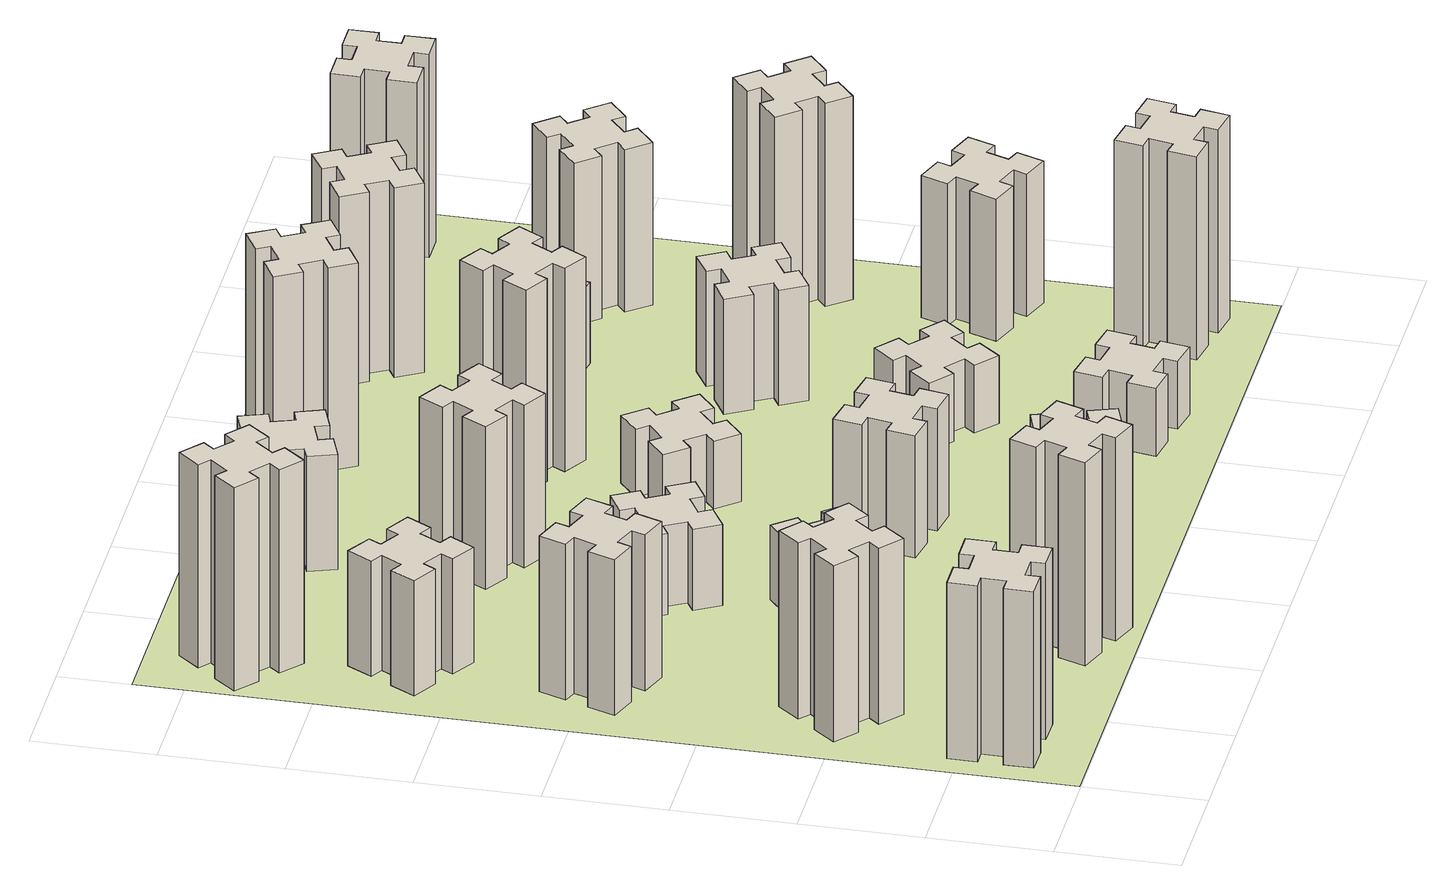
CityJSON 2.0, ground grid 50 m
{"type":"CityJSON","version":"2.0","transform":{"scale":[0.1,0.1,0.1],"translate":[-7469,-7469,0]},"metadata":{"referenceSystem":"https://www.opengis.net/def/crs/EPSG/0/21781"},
"CityObjects":{
"building1":{"type":"Building","attributes":{"class":"1000","function":"1000","usage":"1000","yearOfConstruction":2016,"roofType":"1000","measuredHeight":78,"storeysAboveGround":30,"storeysBelowGround":0},"geometry":[{"type":"Solid","lod":"1","boundaries":[[[[0,1,2,3,4,5,6,7,8,9,10,11,12,13,14,15,16,17,18,19]],[[17,16,20,21]],[[16,15,22,20]],[[15,14,23,22]],[[14,13,24,23]],[[13,12,25,24]],[[12,11,26,25]],[[11,10,27,26]],[[10,9,28,27]],[[9,8,29,28]],[[8,7,30,29]],[[7,6,31,30]],[[6,5,32,31]],[[5,4,33,32]],[[4,3,34,33]],[[3,2,35,34]],[[2,1,36,35]],[[1,0,37,36]],[[0,19,38,37]],[[19,18,39,38]],[[18,17,21,39]],[[24,25,26,27,28,29,30,31,32,33,34,35,36,37,38,39,21,20,22,23]]]]}]},
"building2":{"type":"Building","attributes":{"class":"1000","function":"1000","usage":"1000","yearOfConstruction":2016,"roofType":"1000","measuredHeight":78,"storeysAboveGround":30,"storeysBelowGround":0},"geometry":[{"type":"Solid","lod":"1","boundaries":[[[[40,41,42,43,44,45,46,47,48,49,50,51,52,53,54,55,56,57,58,59]],[[57,56,60,61]],[[56,55,62,60]],[[55,54,63,62]],[[54,53,64,63]],[[53,52,65,64]],[[52,51,66,65]],[[51,50,67,66]],[[50,49,68,67]],[[49,48,69,68]],[[48,47,70,69]],[[47,46,71,70]],[[46,45,72,71]],[[45,44,73,72]],[[44,43,74,73]],[[43,42,75,74]],[[42,41,76,75]],[[41,40,77,76]],[[40,59,78,77]],[[59,58,79,78]],[[58,57,61,79]],[[64,65,66,67,68,69,70,71,72,73,74,75,76,77,78,79,61,60,62,63]]]]}]},
"building3":{"type":"Building","attributes":{"class":"1000","function":"1000","usage":"1000","yearOfConstruction":2016,"roofType":"1000","measuredHeight":69,"storeysAboveGround":30,"storeysBelowGround":0},"geometry":[{"type":"Solid","lod":"1","boundaries":[[[[80,81,82,83,84,85,86,87,88,89,90,91,92,93,94,95,96,97,98,99]],[[97,96,100,101]],[[96,95,102,100]],[[95,94,103,102]],[[94,93,104,103]],[[93,92,105,104]],[[92,91,106,105]],[[91,90,107,106]],[[90,89,108,107]],[[89,88,109,108]],[[88,87,110,109]],[[87,86,111,110]],[[86,85,112,111]],[[85,84,113,112]],[[84,83,114,113]],[[83,82,115,114]],[[82,81,116,115]],[[81,80,117,116]],[[80,99,118,117]],[[99,98,119,118]],[[98,97,101,119]],[[104,105,106,107,108,109,110,111,112,113,114,115,116,117,118,119,101,100,102,103]]]]}]},
"building4":{"type":"Building","attributes":{"class":"1000","function":"1000","usage":"1000","yearOfConstruction":2016,"roofType":"1000","measuredHeight":51,"storeysAboveGround":30,"storeysBelowGround":0},"geometry":[{"type":"Solid","lod":"1","boundaries":[[[[120,121,122,123,124,125,126,127,128,129,130,131,132,133,134,135,136,137,138,139]],[[137,136,140,141]],[[136,135,142,140]],[[135,134,143,142]],[[134,133,144,143]],[[133,132,145,144]],[[132,131,146,145]],[[131,130,147,146]],[[130,129,148,147]],[[129,128,149,148]],[[128,127,150,149]],[[127,126,151,150]],[[126,125,152,151]],[[125,124,153,152]],[[124,123,154,153]],[[123,122,155,154]],[[122,121,156,155]],[[121,120,157,156]],[[120,139,158,157]],[[139,138,159,158]],[[138,137,141,159]],[[144,145,146,147,148,149,150,151,152,153,154,155,156,157,158,159,141,140,142,143]]]]}]},
"building5":{"type":"Building","attributes":{"class":"1000","function":"1000","usage":"1000","yearOfConstruction":2016,"roofType":"1000","measuredHeight":90,"storeysAboveGround":30,"storeysBelowGround":0},"geometry":[{"type":"Solid","lod":"1","boundaries":[[[[160,161,162,163,164,165,166,167,168,169,170,171,172,173,174,175,176,177,178,179]],[[177,176,180,181]],[[176,175,182,180]],[[175,174,183,182]],[[174,173,184,183]],[[173,172,185,184]],[[172,171,186,185]],[[171,170,187,186]],[[170,169,188,187]],[[169,168,189,188]],[[168,167,190,189]],[[167,166,191,190]],[[166,165,192,191]],[[165,164,193,192]],[[164,163,194,193]],[[163,162,195,194]],[[162,161,196,195]],[[161,160,197,196]],[[160,179,198,197]],[[179,178,199,198]],[[178,177,181,199]],[[184,185,186,187,188,189,190,191,192,193,194,195,196,197,198,199,181,180,182,183]]]]}]},
"building6":{"type":"Building","attributes":{"class":"1000","function":"1000","usage":"1000","yearOfConstruction":2016,"roofType":"1000","measuredHeight":90,"storeysAboveGround":30,"storeysBelowGround":0},"geometry":[{"type":"Solid","lod":"1","boundaries":[[[[200,201,202,203,204,205,206,207,208,209,210,211,212,213,214,215,216,217,218,219]],[[217,216,220,221]],[[216,215,222,220]],[[215,214,223,222]],[[214,213,224,223]],[[213,212,225,224]],[[212,211,226,225]],[[211,210,227,226]],[[210,209,228,227]],[[209,208,229,228]],[[208,207,230,229]],[[207,206,231,230]],[[206,205,232,231]],[[205,204,233,232]],[[204,203,234,233]],[[203,202,235,234]],[[202,201,236,235]],[[201,200,237,236]],[[200,219,238,237]],[[219,218,239,238]],[[218,217,221,239]],[[224,225,226,227,228,229,230,231,232,233,234,235,236,237,238,239,221,220,222,223]]]]}]},
"building7":{"type":"Building","attributes":{"class":"1000","function":"1000","usage":"1000","yearOfConstruction":2016,"roofType":"1000","measuredHeight":33,"storeysAboveGround":30,"storeysBelowGround":0},"geometry":[{"type":"Solid","lod":"1","boundaries":[[[[240,241,242,243,244,245,246,247,248,249,250,251,252,253,254,255,256,257,258,259]],[[257,256,260,261]],[[256,255,262,260]],[[255,254,263,262]],[[254,253,264,263]],[[253,252,265,264]],[[252,251,266,265]],[[251,250,267,266]],[[250,249,268,267]],[[249,248,269,268]],[[248,247,270,269]],[[247,246,271,270]],[[246,245,272,271]],[[245,244,273,272]],[[244,243,274,273]],[[243,242,275,274]],[[242,241,276,275]],[[241,240,277,276]],[[240,259,278,277]],[[259,258,279,278]],[[258,257,261,279]],[[264,265,266,267,268,269,270,271,272,273,274,275,276,277,278,279,261,260,262,263]]]]}]},
"building8":{"type":"Building","attributes":{"class":"1000","function":"1000","usage":"1000","yearOfConstruction":2016,"roofType":"1000","measuredHeight":36,"storeysAboveGround":30,"storeysBelowGround":0},"geometry":[{"type":"Solid","lod":"1","boundaries":[[[[280,281,282,283,284,285,286,287,288,289,290,291,292,293,294,295,296,297,298,299]],[[297,296,300,301]],[[296,295,302,300]],[[295,294,303,302]],[[294,293,304,303]],[[293,292,305,304]],[[292,291,306,305]],[[291,290,307,306]],[[290,289,308,307]],[[289,288,309,308]],[[288,287,310,309]],[[287,286,311,310]],[[286,285,312,311]],[[285,284,313,312]],[[284,283,314,313]],[[283,282,315,314]],[[282,281,316,315]],[[281,280,317,316]],[[280,299,318,317]],[[299,298,319,318]],[[298,297,301,319]],[[304,305,306,307,308,309,310,311,312,313,314,315,316,317,318,319,301,300,302,303]]]]}]},
"building9":{"type":"Building","attributes":{"class":"1000","function":"1000","usage":"1000","yearOfConstruction":2016,"roofType":"1000","measuredHeight":51,"storeysAboveGround":30,"storeysBelowGround":0},"geometry":[{"type":"Solid","lod":"1","boundaries":[[[[320,321,322,323,324,325,326,327,328,329,330,331,332,333,334,335,336,337,338,339]],[[337,336,340,341]],[[336,335,342,340]],[[335,334,343,342]],[[334,333,344,343]],[[333,332,345,344]],[[332,331,346,345]],[[331,330,347,346]],[[330,329,348,347]],[[329,328,349,348]],[[328,327,350,349]],[[327,326,351,350]],[[326,325,352,351]],[[325,324,353,352]],[[324,323,354,353]],[[323,322,355,354]],[[322,321,356,355]],[[321,320,357,356]],[[320,339,358,357]],[[339,338,359,358]],[[338,337,341,359]],[[344,345,346,347,348,349,350,351,352,353,354,355,356,357,358,359,341,340,342,343]]]]}]},
"building10":{"type":"Building","attributes":{"class":"1000","function":"1000","usage":"1000","yearOfConstruction":2016,"roofType":"1000","measuredHeight":72,"storeysAboveGround":30,"storeysBelowGround":0},"geometry":[{"type":"Solid","lod":"1","boundaries":[[[[360,361,362,363,364,365,366,367,368,369,370,371,372,373,374,375,376,377,378,379]],[[377,376,380,381]],[[376,375,382,380]],[[375,374,383,382]],[[374,373,384,383]],[[373,372,385,384]],[[372,371,386,385]],[[371,370,387,386]],[[370,369,388,387]],[[369,368,389,388]],[[368,367,390,389]],[[367,366,391,390]],[[366,365,392,391]],[[365,364,393,392]],[[364,363,394,393]],[[363,362,395,394]],[[362,361,396,395]],[[361,360,397,396]],[[360,379,398,397]],[[379,378,399,398]],[[378,377,381,399]],[[384,385,386,387,388,389,390,391,392,393,394,395,396,397,398,399,381,380,382,383]]]]}]},
"building11":{"type":"Building","attributes":{"class":"1000","function":"1000","usage":"1000","yearOfConstruction":2016,"roofType":"1000","measuredHeight":54,"storeysAboveGround":30,"storeysBelowGround":0},"geometry":[{"type":"Solid","lod":"1","boundaries":[[[[400,401,402,403,404,405,406,407,408,409,410,411,412,413,414,415,416,417,418,419]],[[417,416,420,421]],[[416,415,422,420]],[[415,414,423,422]],[[414,413,424,423]],[[413,412,425,424]],[[412,411,426,425]],[[411,410,427,426]],[[410,409,428,427]],[[409,408,429,428]],[[408,407,430,429]],[[407,406,431,430]],[[406,405,432,431]],[[405,404,433,432]],[[404,403,434,433]],[[403,402,435,434]],[[402,401,436,435]],[[401,400,437,436]],[[400,419,438,437]],[[419,418,439,438]],[[418,417,421,439]],[[424,425,426,427,428,429,430,431,432,433,434,435,436,437,438,439,421,420,422,423]]]]}]},
"building12":{"type":"Building","attributes":{"class":"1000","function":"1000","usage":"1000","yearOfConstruction":2016,"roofType":"1000","measuredHeight":51,"storeysAboveGround":30,"storeysBelowGround":0},"geometry":[{"type":"Solid","lod":"1","boundaries":[[[[440,441,442,443,444,445,446,447,448,449,450,451,452,453,454,455,456,457,458,459]],[[457,456,460,461]],[[456,455,462,460]],[[455,454,463,462]],[[454,453,464,463]],[[453,452,465,464]],[[452,451,466,465]],[[451,450,467,466]],[[450,449,468,467]],[[449,448,469,468]],[[448,447,470,469]],[[447,446,471,470]],[[446,445,472,471]],[[445,444,473,472]],[[444,443,474,473]],[[443,442,475,474]],[[442,441,476,475]],[[441,440,477,476]],[[440,459,478,477]],[[459,458,479,478]],[[458,457,461,479]],[[464,465,466,467,468,469,470,471,472,473,474,475,476,477,478,479,461,460,462,463]]]]}]},
"building13":{"type":"Building","attributes":{"class":"1000","function":"1000","usage":"1000","yearOfConstruction":2016,"roofType":"1000","measuredHeight":30,"storeysAboveGround":30,"storeysBelowGround":0},"geometry":[{"type":"Solid","lod":"1","boundaries":[[[[480,481,482,483,484,485,486,487,488,489,490,491,492,493,494,495,496,497,498,499]],[[497,496,500,501]],[[496,495,502,500]],[[495,494,503,502]],[[494,493,504,503]],[[493,492,505,504]],[[492,491,506,505]],[[491,490,507,506]],[[490,489,508,507]],[[489,488,509,508]],[[488,487,510,509]],[[487,486,511,510]],[[486,485,512,511]],[[485,484,513,512]],[[484,483,514,513]],[[483,482,515,514]],[[482,481,516,515]],[[481,480,517,516]],[[480,499,518,517]],[[499,498,519,518]],[[498,497,501,519]],[[504,505,506,507,508,509,510,511,512,513,514,515,516,517,518,519,501,500,502,503]]]]}]},
"building14":{"type":"Building","attributes":{"class":"1000","function":"1000","usage":"1000","yearOfConstruction":2016,"roofType":"1000","measuredHeight":90,"storeysAboveGround":30,"storeysBelowGround":0},"geometry":[{"type":"Solid","lod":"1","boundaries":[[[[520,521,522,523,524,525,526,527,528,529,530,531,532,533,534,535,536,537,538,539]],[[537,536,540,541]],[[536,535,542,540]],[[535,534,543,542]],[[534,533,544,543]],[[533,532,545,544]],[[532,531,546,545]],[[531,530,547,546]],[[530,529,548,547]],[[529,528,549,548]],[[528,527,550,549]],[[527,526,551,550]],[[526,525,552,551]],[[525,524,553,552]],[[524,523,554,553]],[[523,522,555,554]],[[522,521,556,555]],[[521,520,557,556]],[[520,539,558,557]],[[539,538,559,558]],[[538,537,541,559]],[[544,545,546,547,548,549,550,551,552,553,554,555,556,557,558,559,541,540,542,543]]]]}]},
"building15":{"type":"Building","attributes":{"class":"1000","function":"1000","usage":"1000","yearOfConstruction":2016,"roofType":"1000","measuredHeight":30,"storeysAboveGround":30,"storeysBelowGround":0},"geometry":[{"type":"Solid","lod":"1","boundaries":[[[[560,561,562,563,564,565,566,567,568,569,570,571,572,573,574,575,576,577,578,579]],[[577,576,580,581]],[[576,575,582,580]],[[575,574,583,582]],[[574,573,584,583]],[[573,572,585,584]],[[572,571,586,585]],[[571,570,587,586]],[[570,569,588,587]],[[569,568,589,588]],[[568,567,590,589]],[[567,566,591,590]],[[566,565,592,591]],[[565,564,593,592]],[[564,563,594,593]],[[563,562,595,594]],[[562,561,596,595]],[[561,560,597,596]],[[560,579,598,597]],[[579,578,599,598]],[[578,577,581,599]],[[584,585,586,587,588,589,590,591,592,593,594,595,596,597,598,599,581,580,582,583]]]]}]},
"building16":{"type":"Building","attributes":{"class":"1000","function":"1000","usage":"1000","yearOfConstruction":2016,"roofType":"1000","measuredHeight":90,"storeysAboveGround":30,"storeysBelowGround":0},"geometry":[{"type":"Solid","lod":"1","boundaries":[[[[600,601,602,603,604,605,606,607,608,609,610,611,612,613,614,615,616,617,618,619]],[[617,616,620,621]],[[616,615,622,620]],[[615,614,623,622]],[[614,613,624,623]],[[613,612,625,624]],[[612,611,626,625]],[[611,610,627,626]],[[610,609,628,627]],[[609,608,629,628]],[[608,607,630,629]],[[607,606,631,630]],[[606,605,632,631]],[[605,604,633,632]],[[604,603,634,633]],[[603,602,635,634]],[[602,601,636,635]],[[601,600,637,636]],[[600,619,638,637]],[[619,618,639,638]],[[618,617,621,639]],[[624,625,626,627,628,629,630,631,632,633,634,635,636,637,638,639,621,620,622,623]]]]}]},
"building17":{"type":"Building","attributes":{"class":"1000","function":"1000","usage":"1000","yearOfConstruction":2016,"roofType":"1000","measuredHeight":30,"storeysAboveGround":30,"storeysBelowGround":0},"geometry":[{"type":"Solid","lod":"1","boundaries":[[[[640,641,642,643,644,645,646,647,648,649,650,651,652,653,654,655,656,657,658,659]],[[657,656,660,661]],[[656,655,662,660]],[[655,654,663,662]],[[654,653,664,663]],[[653,652,665,664]],[[652,651,666,665]],[[651,650,667,666]],[[650,649,668,667]],[[649,648,669,668]],[[648,647,670,669]],[[647,646,671,670]],[[646,645,672,671]],[[645,644,673,672]],[[644,643,674,673]],[[643,642,675,674]],[[642,641,676,675]],[[641,640,677,676]],[[640,659,678,677]],[[659,658,679,678]],[[658,657,661,679]],[[664,665,666,667,668,669,670,671,672,673,674,675,676,677,678,679,661,660,662,663]]]]}]},
"building18":{"type":"Building","attributes":{"class":"1000","function":"1000","usage":"1000","yearOfConstruction":2016,"roofType":"1000","measuredHeight":51,"storeysAboveGround":30,"storeysBelowGround":0},"geometry":[{"type":"Solid","lod":"1","boundaries":[[[[680,681,682,683,684,685,686,687,688,689,690,691,692,693,694,695,696,697,698,699]],[[697,696,700,701]],[[696,695,702,700]],[[695,694,703,702]],[[694,693,704,703]],[[693,692,705,704]],[[692,691,706,705]],[[691,690,707,706]],[[690,689,708,707]],[[689,688,709,708]],[[688,687,710,709]],[[687,686,711,710]],[[686,685,712,711]],[[685,684,713,712]],[[684,683,714,713]],[[683,682,715,714]],[[682,681,716,715]],[[681,680,717,716]],[[680,699,718,717]],[[699,698,719,718]],[[698,697,701,719]],[[704,705,706,707,708,709,710,711,712,713,714,715,716,717,718,719,701,700,702,703]]]]}]},
"building19":{"type":"Building","attributes":{"class":"1000","function":"1000","usage":"1000","yearOfConstruction":2016,"roofType":"1000","measuredHeight":36,"storeysAboveGround":30,"storeysBelowGround":0},"geometry":[{"type":"Solid","lod":"1","boundaries":[[[[720,721,722,723,724,725,726,727,728,729,730,731,732,733,734,735,736,737,738,739]],[[737,736,740,741]],[[736,735,742,740]],[[735,734,743,742]],[[734,733,744,743]],[[733,732,745,744]],[[732,731,746,745]],[[731,730,747,746]],[[730,729,748,747]],[[729,728,749,748]],[[728,727,750,749]],[[727,726,751,750]],[[726,725,752,751]],[[725,724,753,752]],[[724,723,754,753]],[[723,722,755,754]],[[722,721,756,755]],[[721,720,757,756]],[[720,739,758,757]],[[739,738,759,758]],[[738,737,741,759]],[[744,745,746,747,748,749,750,751,752,753,754,755,756,757,758,759,741,740,742,743]]]]}]},
"building20":{"type":"Building","attributes":{"class":"1000","function":"1000","usage":"1000","yearOfConstruction":2016,"roofType":"1000","measuredHeight":90,"storeysAboveGround":30,"storeysBelowGround":0},"geometry":[{"type":"Solid","lod":"1","boundaries":[[[[760,761,762,763,764,765,766,767,768,769,770,771,772,773,774,775,776,777,778,779]],[[777,776,780,781]],[[776,775,782,780]],[[775,774,783,782]],[[774,773,784,783]],[[773,772,785,784]],[[772,771,786,785]],[[771,770,787,786]],[[770,769,788,787]],[[769,768,789,788]],[[768,767,790,789]],[[767,766,791,790]],[[766,765,792,791]],[[765,764,793,792]],[[764,763,794,793]],[[763,762,795,794]],[[762,761,796,795]],[[761,760,797,796]],[[760,779,798,797]],[[779,778,799,798]],[[778,777,781,799]],[[784,785,786,787,788,789,790,791,792,793,794,795,796,797,798,799,781,780,782,783]]]]}]},
"building21":{"type":"Building","attributes":{"class":"1000","function":"1000","usage":"1000","yearOfConstruction":2016,"roofType":"1000","measuredHeight":84,"storeysAboveGround":30,"storeysBelowGround":0},"geometry":[{"type":"Solid","lod":"1","boundaries":[[[[800,801,802,803,804,805,806,807,808,809,810,811,812,813,814,815,816,817,818,819]],[[817,816,820,821]],[[816,815,822,820]],[[815,814,823,822]],[[814,813,824,823]],[[813,812,825,824]],[[812,811,826,825]],[[811,810,827,826]],[[810,809,828,827]],[[809,808,829,828]],[[808,807,830,829]],[[807,806,831,830]],[[806,805,832,831]],[[805,804,833,832]],[[804,803,834,833]],[[803,802,835,834]],[[802,801,836,835]],[[801,800,837,836]],[[800,819,838,837]],[[819,818,839,838]],[[818,817,821,839]],[[824,825,826,827,828,829,830,831,832,833,834,835,836,837,838,839,821,820,822,823]]]]}]},
"building22":{"type":"Building","attributes":{"class":"1000","function":"1000","usage":"1000","yearOfConstruction":2016,"roofType":"1000","measuredHeight":63,"storeysAboveGround":30,"storeysBelowGround":0},"geometry":[{"type":"Solid","lod":"1","boundaries":[[[[840,841,842,843,844,845,846,847,848,849,850,851,852,853,854,855,856,857,858,859]],[[857,856,860,861]],[[856,855,862,860]],[[855,854,863,862]],[[854,853,864,863]],[[853,852,865,864]],[[852,851,866,865]],[[851,850,867,866]],[[850,849,868,867]],[[849,848,869,868]],[[848,847,870,869]],[[847,846,871,870]],[[846,845,872,871]],[[845,844,873,872]],[[844,843,874,873]],[[843,842,875,874]],[[842,841,876,875]],[[841,840,877,876]],[[840,859,878,877]],[[859,858,879,878]],[[858,857,861,879]],[[864,865,866,867,868,869,870,871,872,873,874,875,876,877,878,879,861,860,862,863]]]]}]},
"building23":{"type":"Building","attributes":{"class":"1000","function":"1000","usage":"1000","yearOfConstruction":2016,"roofType":"1000","measuredHeight":90,"storeysAboveGround":30,"storeysBelowGround":0},"geometry":[{"type":"Solid","lod":"1","boundaries":[[[[880,881,882,883,884,885,886,887,888,889,890,891,892,893,894,895,896,897,898,899]],[[897,896,900,901]],[[896,895,902,900]],[[895,894,903,902]],[[894,893,904,903]],[[893,892,905,904]],[[892,891,906,905]],[[891,890,907,906]],[[890,889,908,907]],[[889,888,909,908]],[[888,887,910,909]],[[887,886,911,910]],[[886,885,912,911]],[[885,884,913,912]],[[884,883,914,913]],[[883,882,915,914]],[[882,881,916,915]],[[881,880,917,916]],[[880,899,918,917]],[[899,898,919,918]],[[898,897,901,919]],[[904,905,906,907,908,909,910,911,912,913,914,915,916,917,918,919,901,900,902,903]]]]}]},
"building24":{"type":"Building","attributes":{"class":"1000","function":"1000","usage":"1000","yearOfConstruction":2016,"roofType":"1000","measuredHeight":72,"storeysAboveGround":30,"storeysBelowGround":0},"geometry":[{"type":"Solid","lod":"1","boundaries":[[[[920,921,922,923,924,925,926,927,928,929,930,931,932,933,934,935,936,937,938,939]],[[937,936,940,941]],[[936,935,942,940]],[[935,934,943,942]],[[934,933,944,943]],[[933,932,945,944]],[[932,931,946,945]],[[931,930,947,946]],[[930,929,948,947]],[[929,928,949,948]],[[928,927,950,949]],[[927,926,951,950]],[[926,925,952,951]],[[925,924,953,952]],[[924,923,954,953]],[[923,922,955,954]],[[922,921,956,955]],[[921,920,957,956]],[[920,939,958,957]],[[939,938,959,958]],[[938,937,941,959]],[[944,945,946,947,948,949,950,951,952,953,954,955,956,957,958,959,941,940,942,943]]]]}]},
"building25":{"type":"Building","attributes":{"class":"1000","function":"1000","usage":"1000","yearOfConstruction":2016,"roofType":"1000","measuredHeight":90,"storeysAboveGround":30,"storeysBelowGround":0},"geometry":[{"type":"Solid","lod":"1","boundaries":[[[[960,961,962,963,964,965,966,967,968,969,970,971,972,973,974,975,976,977,978,979]],[[977,976,980,981]],[[976,975,982,980]],[[975,974,983,982]],[[974,973,984,983]],[[973,972,985,984]],[[972,971,986,985]],[[971,970,987,986]],[[970,969,988,987]],[[969,968,989,988]],[[968,967,990,989]],[[967,966,991,990]],[[966,965,992,991]],[[965,964,993,992]],[[964,963,994,993]],[[963,962,995,994]],[[962,961,996,995]],[[961,960,997,996]],[[960,979,998,997]],[[979,978,999,998]],[[978,977,981,999]],[[984,985,986,987,988,989,990,991,992,993,994,995,996,997,998,999,981,980,982,983]]]]}]},
"landuse1":{"type":"LandUse","attributes":{"name":"plot1","function":"1010"},"geometry":[{"type":"MultiSurface","lod":"1","boundaries":[[[1000,1001,1002,1003]]]}]}
},
"vertices":[
[165,425,0],[165,325,0],[105,325,0],[105,205,0],[225,205,0],[225,265,0],[325,265,0],[325,205,0],[445,205,0],[445,325,0],[385,325,0],[385,425,0],[445,425,0],[445,545,0],[325,545,0],[325,485,0],[225,485,0],[225,545,0],[105,545,0],[105,425,0],[225,485,780],[225,545,780],[325,485,780],[325,545,780],[445,545,780],[445,425,780],[385,425,780],[385,325,780],[445,325,780],[445,205,780],[325,205,780],[325,265,780],[225,265,780],[225,205,780],[105,205,780],[105,325,780],[165,325,780],[165,425,780],[105,425,780],[105,545,780],
[484,1067,0],[408,1132,0],[446,1178,0],[354,1255,0],[277,1163,0],[323,1124,0],[259,1048,0],[213,1086,0],[136,994,0],[228,917,0],[266,963,0],[343,899,0],[304,853,0],[396,776,0],[473,868,0],[427,906,0],[492,983,0],[538,944,0],[615,1036,0],[523,1113,0],[492,983,780],[538,944,780],[427,906,780],[473,868,780],[396,776,780],[304,853,780],[343,899,780],[266,963,780],[228,917,780],[136,994,780],[213,1086,780],[259,1048,780],[323,1124,780],[277,1163,780],[354,1255,780],[446,1178,780],[408,1132,780],[484,1067,780],[523,1113,780],[615,1036,780],
[291,1869,0],[385,1835,0],[364,1779,0],[477,1737,0],[518,1850,0],[462,1871,0],[496,1965,0],[552,1944,0],[593,2057,0],[480,2098,0],[460,2042,0],[366,2076,0],[387,2132,0],[274,2173,0],[233,2060,0],[289,2040,0],[255,1946,0],[199,1967,0],[157,1854,0],[270,1813,0],[255,1946,690],[199,1967,690],[289,2040,690],[233,2060,690],[274,2173,690],[387,2132,690],[366,2076,690],[460,2042,690],[480,2098,690],[593,2057,690],[552,1944,690],[496,1965,690],[462,1871,690],[518,1850,690],[477,1737,690],[364,1779,690],[385,1835,690],[291,1869,690],[270,1813,690],[157,1854,690],
[446,2597,0],[496,2684,0],[548,2654,0],[608,2758,0],[504,2818,0],[474,2766,0],[387,2816,0],[417,2868,0],[313,2928,0],[253,2824,0],[305,2794,0],[255,2707,0],[203,2737,0],[143,2633,0],[247,2573,0],[277,2625,0],[364,2575,0],[334,2523,0],[438,2463,0],[498,2567,0],[364,2575,510],[334,2523,510],[277,2625,510],[247,2573,510],[143,2633,510],[203,2737,510],[255,2707,510],[305,2794,510],[253,2824,510],[313,2928,510],[417,2868,510],[387,2816,510],[474,2766,510],[504,2818,510],[608,2758,510],[548,2654,510],[496,2684,510],[446,2597,510],[498,2567,510],[438,2463,510],
[1029,360,0],[995,266,0],[939,287,0],[897,174,0],[1010,133,0],[1031,189,0],[1125,155,0],[1104,99,0],[1217,57,0],[1258,170,0],[1202,191,0],[1236,285,0],[1292,264,0],[1333,377,0],[1220,418,0],[1200,362,0],[1106,396,0],[1127,452,0],[1014,493,0],[973,380,0],[1106,396,900],[1127,452,900],[1200,362,900],[1220,418,900],[1333,377,900],[1292,264,900],[1236,285,900],[1202,191,900],[1258,170,900],[1217,57,900],[1104,99,900],[1125,155,900],[1031,189,900],[1010,133,900],[897,174,900],[939,287,900],[995,266,900],[1029,360,900],[973,380,900],[1014,493,900],
[384,3387,0],[308,3452,0],[346,3498,0],[254,3575,0],[177,3483,0],[223,3444,0],[159,3368,0],[113,3406,0],[36,3314,0],[128,3237,0],[166,3283,0],[243,3219,0],[204,3173,0],[296,3096,0],[373,3188,0],[327,3226,0],[392,3303,0],[438,3264,0],[515,3356,0],[423,3433,0],[392,3303,900],[438,3264,900],[327,3226,900],[373,3188,900],[296,3096,900],[204,3173,900],[243,3219,900],[166,3283,900],[128,3237,900],[36,3314,900],[113,3406,900],[159,3368,900],[223,3444,900],[177,3483,900],[254,3575,900],[346,3498,900],[308,3452,900],[384,3387,900],[423,3433,900],[515,3356,900],
[1083,1332,0],[1006,1267,0],[968,1313,0],[876,1236,0],[953,1144,0],[999,1183,0],[1063,1106,0],[1017,1068,0],[1094,976,0],[1186,1053,0],[1148,1099,0],[1224,1163,0],[1263,1117,0],[1355,1194,0],[1278,1286,0],[1232,1248,0],[1167,1324,0],[1213,1363,0],[1136,1455,0],[1044,1378,0],[1167,1324,330],[1213,1363,330],[1232,1248,330],[1278,1286,330],[1355,1194,330],[1263,1117,330],[1224,1163,330],[1148,1099,330],[1186,1053,330],[1094,976,330],[1017,1068,330],[1063,1106,330],[999,1183,330],[953,1144,330],[876,1236,330],[968,1313,330],[1006,1267,330],[1083,1332,330],[1044,1378,330],[1136,1455,330],
[995,1844,0],[1045,1757,0],[993,1727,0],[1053,1623,0],[1157,1683,0],[1127,1735,0],[1214,1785,0],[1244,1733,0],[1348,1793,0],[1288,1897,0],[1236,1867,0],[1186,1954,0],[1238,1984,0],[1178,2088,0],[1074,2028,0],[1104,1976,0],[1017,1926,0],[987,1978,0],[883,1918,0],[943,1814,0],[1017,1926,360],[987,1978,360],[1104,1976,360],[1074,2028,360],[1178,2088,360],[1238,1984,360],[1186,1954,360],[1236,1867,360],[1288,1897,360],[1348,1793,360],[1244,1733,360],[1214,1785,360],[1127,1735,360],[1157,1683,360],[1053,1623,360],[993,1727,360],[1045,1757,360],[995,1844,360],[943,1814,360],[883,1918,360],
[1765,496,0],[1671,462,0],[1650,518,0],[1537,477,0],[1579,364,0],[1635,385,0],[1669,291,0],[1613,270,0],[1654,157,0],[1767,199,0],[1746,255,0],[1840,289,0],[1860,233,0],[1973,274,0],[1932,387,0],[1876,366,0],[1842,460,0],[1898,480,0],[1857,593,0],[1744,552,0],[1842,460,510],[1898,480,510],[1876,366,510],[1932,387,510],[1973,274,510],[1860,233,510],[1840,289,510],[1746,255,510],[1767,199,510],[1654,157,510],[1613,270,510],[1669,291,510],[1635,385,510],[1579,364,510],[1537,477,510],[1650,518,510],[1671,462,510],[1765,496,510],[1744,552,510],[1857,593,510],
[1314,2666,0],[1227,2716,0],[1257,2768,0],[1153,2828,0],[1093,2724,0],[1145,2694,0],[1095,2607,0],[1043,2637,0],[983,2533,0],[1087,2473,0],[1117,2525,0],[1204,2475,0],[1174,2423,0],[1278,2363,0],[1338,2467,0],[1286,2497,0],[1336,2584,0],[1388,2554,0],[1448,2658,0],[1344,2718,0],[1336,2584,720],[1388,2554,720],[1286,2497,720],[1338,2467,720],[1278,2363,720],[1174,2423,720],[1204,2475,720],[1117,2525,720],[1087,2473,720],[983,2533,720],[1043,2637,720],[1095,2607,720],[1145,2694,720],[1093,2724,720],[1153,2828,720],[1257,2768,720],[1227,2716,720],[1314,2666,720],[1344,2718,720],[1448,2658,720],
[1855,1047,0],[1872,1145,0],[1931,1135,0],[1952,1253,0],[1834,1274,0],[1824,1215,0],[1725,1232,0],[1736,1291,0],[1617,1312,0],[1597,1194,0],[1656,1184,0],[1638,1085,0],[1579,1096,0],[1558,977,0],[1677,957,0],[1687,1016,0],[1785,998,0],[1775,939,0],[1893,918,0],[1914,1037,0],[1785,998,540],[1775,939,540],[1687,1016,540],[1677,957,540],[1558,977,540],[1579,1096,540],[1638,1085,540],[1656,1184,540],[1597,1194,540],[1617,1312,540],[1736,1291,540],[1725,1232,540],[1824,1215,540],[1834,1274,540],[1952,1253,540],[1931,1135,540],[1872,1145,540],[1855,1047,540],[1914,1037,540],[1893,918,540],
[1125,3456,0],[1031,3422,0],[1010,3478,0],[897,3437,0],[939,3324,0],[995,3345,0],[1029,3251,0],[973,3230,0],[1014,3117,0],[1127,3159,0],[1106,3215,0],[1200,3249,0],[1220,3193,0],[1333,3234,0],[1292,3347,0],[1236,3326,0],[1202,3420,0],[1258,3440,0],[1217,3553,0],[1104,3512,0],[1202,3420,510],[1258,3440,510],[1236,3326,510],[1292,3347,510],[1333,3234,510],[1220,3193,510],[1200,3249,510],[1106,3215,510],[1127,3159,510],[1014,3117,510],[973,3230,510],[1029,3251,510],[995,3345,510],[939,3324,510],[897,3437,510],[1010,3478,510],[1031,3422,510],[1125,3456,510],[1104,3512,510],[1217,3553,510],
[1972,1988,0],[1907,2064,0],[1953,2103,0],[1876,2195,0],[1784,2118,0],[1823,2072,0],[1746,2007,0],[1708,2053,0],[1616,1976,0],[1693,1884,0],[1739,1923,0],[1803,1846,0],[1757,1808,0],[1834,1716,0],[1926,1793,0],[1888,1839,0],[1964,1903,0],[2003,1857,0],[2095,1934,0],[2018,2026,0],[1964,1903,300],[2003,1857,300],[1888,1839,300],[1926,1793,300],[1834,1716,300],[1757,1808,300],[1803,1846,300],[1739,1923,300],[1693,1884,300],[1616,1976,300],[1708,2053,300],[1746,2007,300],[1823,2072,300],[1784,2118,300],[1876,2195,300],[1953,2103,300],[1907,2064,300],[1972,1988,300],[2018,2026,300],[2095,1934,300],
[2026,2497,0],[2076,2584,0],[2128,2554,0],[2188,2658,0],[2084,2718,0],[2054,2666,0],[1967,2716,0],[1997,2768,0],[1893,2828,0],[1833,2724,0],[1885,2694,0],[1835,2607,0],[1783,2637,0],[1723,2533,0],[1827,2473,0],[1857,2525,0],[1944,2475,0],[1914,2423,0],[2018,2363,0],[2078,2467,0],[1944,2475,900],[1914,2423,900],[1857,2525,900],[1827,2473,900],[1723,2533,900],[1783,2637,900],[1835,2607,900],[1885,2694,900],[1833,2724,900],[1893,2828,900],[1997,2768,900],[1967,2716,900],[2054,2666,900],[2084,2718,900],[2188,2658,900],[2128,2554,900],[2076,2584,900],[2026,2497,900],[2078,2467,900],[2018,2363,900],
[2596,444,0],[2578,345,0],[2519,356,0],[2498,237,0],[2617,217,0],[2627,276,0],[2725,258,0],[2715,199,0],[2833,178,0],[2854,297,0],[2795,307,0],[2812,405,0],[2871,395,0],[2892,513,0],[2774,534,0],[2764,475,0],[2665,492,0],[2676,551,0],[2557,572,0],[2537,454,0],[2665,492,300],[2676,551,300],[2764,475,300],[2774,534,300],[2892,513,300],[2871,395,300],[2812,405,300],[2795,307,300],[2854,297,300],[2833,178,300],[2715,199,300],[2725,258,300],[2627,276,300],[2617,217,300],[2498,237,300],[2519,356,300],[2578,345,300],[2596,444,300],[2537,454,300],[2557,572,300],
[1844,3556,0],[1757,3506,0],[1727,3558,0],[1623,3498,0],[1683,3394,0],[1735,3424,0],[1785,3337,0],[1733,3307,0],[1793,3203,0],[1897,3263,0],[1867,3315,0],[1954,3365,0],[1984,3313,0],[2088,3373,0],[2028,3477,0],[1976,3447,0],[1926,3534,0],[1978,3564,0],[1918,3668,0],[1814,3608,0],[1926,3534,900],[1978,3564,900],[1976,3447,900],[2028,3477,900],[2088,3373,900],[1984,3313,900],[1954,3365,900],[1867,3315,900],[1897,3263,900],[1793,3203,900],[1733,3307,900],[1785,3337,900],[1735,3424,900],[1683,3394,900],[1623,3498,900],[1727,3558,900],[1757,3506,900],[1844,3556,900],[1814,3608,900],[1918,3668,900],
[2647,1006,0],[2712,1083,0],[2758,1044,0],[2835,1136,0],[2743,1213,0],[2704,1167,0],[2628,1232,0],[2666,1278,0],[2574,1355,0],[2497,1263,0],[2543,1224,0],[2479,1148,0],[2433,1186,0],[2356,1094,0],[2448,1017,0],[2486,1063,0],[2563,999,0],[2524,953,0],[2616,876,0],[2693,968,0],[2563,999,300],[2524,953,300],[2486,1063,300],[2448,1017,300],[2356,1094,300],[2433,1186,300],[2479,1148,300],[2543,1224,300],[2497,1263,300],[2574,1355,300],[2666,1278,300],[2628,1232,300],[2704,1167,300],[2743,1213,300],[2835,1136,300],[2758,1044,300],[2712,1083,300],[2647,1006,300],[2693,968,300],[2616,876,300],
[2816,1867,0],[2766,1954,0],[2818,1984,0],[2758,2088,0],[2654,2028,0],[2684,1976,0],[2597,1926,0],[2567,1978,0],[2463,1918,0],[2523,1814,0],[2575,1844,0],[2625,1757,0],[2573,1727,0],[2633,1623,0],[2737,1683,0],[2707,1735,0],[2794,1785,0],[2824,1733,0],[2928,1793,0],[2868,1897,0],[2794,1785,510],[2824,1733,510],[2707,1735,510],[2737,1683,510],[2633,1623,510],[2573,1727,510],[2625,1757,510],[2575,1844,510],[2523,1814,510],[2463,1918,510],[2567,1978,510],[2597,1926,510],[2684,1976,510],[2654,2028,510],[2758,2088,510],[2818,1984,510],[2766,1954,510],[2816,1867,510],[2868,1897,510],[2928,1793,510],
[2664,2795,0],[2565,2812,0],[2576,2871,0],[2457,2892,0],[2437,2774,0],[2496,2764,0],[2478,2665,0],[2419,2676,0],[2398,2557,0],[2517,2537,0],[2527,2596,0],[2625,2578,0],[2615,2519,0],[2733,2498,0],[2754,2617,0],[2695,2627,0],[2712,2725,0],[2771,2715,0],[2792,2833,0],[2674,2854,0],[2712,2725,360],[2771,2715,360],[2695,2627,360],[2754,2617,360],[2733,2498,360],[2615,2519,360],[2625,2578,360],[2527,2596,360],[2517,2537,360],[2398,2557,360],[2419,2676,360],[2478,2665,360],[2496,2764,360],[2437,2774,360],[2457,2892,360],[2576,2871,360],[2565,2812,360],[2664,2795,360],[2674,2854,360],[2792,2833,360],
[3504,475,0],[3405,492,0],[3416,551,0],[3297,572,0],[3277,454,0],[3336,444,0],[3318,345,0],[3259,356,0],[3238,237,0],[3357,217,0],[3367,276,0],[3465,258,0],[3455,199,0],[3573,178,0],[3594,297,0],[3535,307,0],[3552,405,0],[3611,395,0],[3632,513,0],[3514,534,0],[3552,405,900],[3611,395,900],[3535,307,900],[3594,297,900],[3573,178,900],[3455,199,900],[3465,258,900],[3367,276,900],[3357,217,900],[3238,237,900],[3259,356,900],[3318,345,900],[3336,444,900],[3277,454,900],[3297,572,900],[3416,551,900],[3405,492,900],[3504,475,900],[3514,534,900],[3632,513,900],
[2716,3347,0],[2666,3434,0],[2718,3464,0],[2658,3568,0],[2554,3508,0],[2584,3456,0],[2497,3406,0],[2467,3458,0],[2363,3398,0],[2423,3294,0],[2475,3324,0],[2525,3237,0],[2473,3207,0],[2533,3103,0],[2637,3163,0],[2607,3215,0],[2694,3265,0],[2724,3213,0],[2828,3273,0],[2768,3377,0],[2694,3265,840],[2724,3213,840],[2607,3215,840],[2637,3163,840],[2533,3103,840],[2473,3207,840],[2525,3237,840],[2475,3324,840],[2423,3294,840],[2363,3398,840],[2467,3458,840],[2497,3406,840],[2584,3456,840],[2554,3508,840],[2658,3568,840],[2718,3464,840],[2666,3434,840],[2716,3347,840],[2768,3377,840],[2828,3273,840],
[3351,1029,0],[3445,995,0],[3424,939,0],[3537,897,0],[3578,1010,0],[3522,1031,0],[3556,1125,0],[3612,1104,0],[3653,1217,0],[3540,1258,0],[3520,1202,0],[3426,1236,0],[3447,1292,0],[3334,1333,0],[3293,1220,0],[3349,1200,0],[3315,1106,0],[3259,1127,0],[3217,1014,0],[3330,973,0],[3315,1106,630],[3259,1127,630],[3349,1200,630],[3293,1220,630],[3334,1333,630],[3447,1292,630],[3426,1236,630],[3520,1202,630],[3540,1258,630],[3653,1217,630],[3612,1104,630],[3556,1125,630],[3522,1031,630],[3578,1010,630],[3537,897,630],[3424,939,630],[3445,995,630],[3351,1029,630],[3330,973,630],[3217,1014,630],
[3552,1888,0],[3487,1964,0],[3533,2003,0],[3456,2095,0],[3364,2018,0],[3403,1972,0],[3326,1907,0],[3288,1953,0],[3196,1876,0],[3273,1784,0],[3319,1823,0],[3383,1746,0],[3337,1708,0],[3414,1616,0],[3506,1693,0],[3468,1739,0],[3544,1803,0],[3583,1757,0],[3675,1834,0],[3598,1926,0],[3544,1803,900],[3583,1757,900],[3468,1739,900],[3506,1693,900],[3414,1616,900],[3337,1708,900],[3383,1746,900],[3319,1823,900],[3273,1784,900],[3196,1876,900],[3288,1953,900],[3326,1907,900],[3403,1972,900],[3364,2018,900],[3456,2095,900],[3533,2003,900],[3487,1964,900],[3552,1888,900],[3598,1926,900],[3675,1834,900],
[3119,2563,0],[3183,2486,0],[3137,2448,0],[3214,2356,0],[3306,2433,0],[3268,2479,0],[3344,2543,0],[3383,2497,0],[3475,2574,0],[3398,2666,0],[3352,2628,0],[3287,2704,0],[3333,2743,0],[3256,2835,0],[3164,2758,0],[3203,2712,0],[3126,2647,0],[3088,2693,0],[2996,2616,0],[3073,2524,0],[3126,2647,720],[3088,2693,720],[3203,2712,720],[3164,2758,720],[3256,2835,720],[3333,2743,720],[3287,2704,720],[3352,2628,720],[3398,2666,720],[3475,2574,720],[3383,2497,720],[3344,2543,720],[3268,2479,720],[3306,2433,720],[3214,2356,720],[3137,2448,720],[3183,2486,720],[3119,2563,720],[3073,2524,720],[2996,2616,720],
[3285,3325,0],[3385,3325,0],[3385,3265,0],[3505,3265,0],[3505,3385,0],[3445,3385,0],[3445,3485,0],[3505,3485,0],[3505,3605,0],[3385,3605,0],[3385,3545,0],[3285,3545,0],[3285,3605,0],[3165,3605,0],[3165,3485,0],[3225,3485,0],[3225,3385,0],[3165,3385,0],[3165,3265,0],[3285,3265,0],[3225,3385,900],[3165,3385,900],[3225,3485,900],[3165,3485,900],[3165,3605,900],[3285,3605,900],[3285,3545,900],[3385,3545,900],[3385,3605,900],[3505,3605,900],[3505,3485,900],[3445,3485,900],[3445,3385,900],[3505,3385,900],[3505,3265,900],[3385,3265,900],[3385,3325,900],[3285,3325,900],[3285,3265,900],[3165,3265,900],
[5,3705,0],[3705,3705,0],[3705,5,0],[5,5,0]
]}
